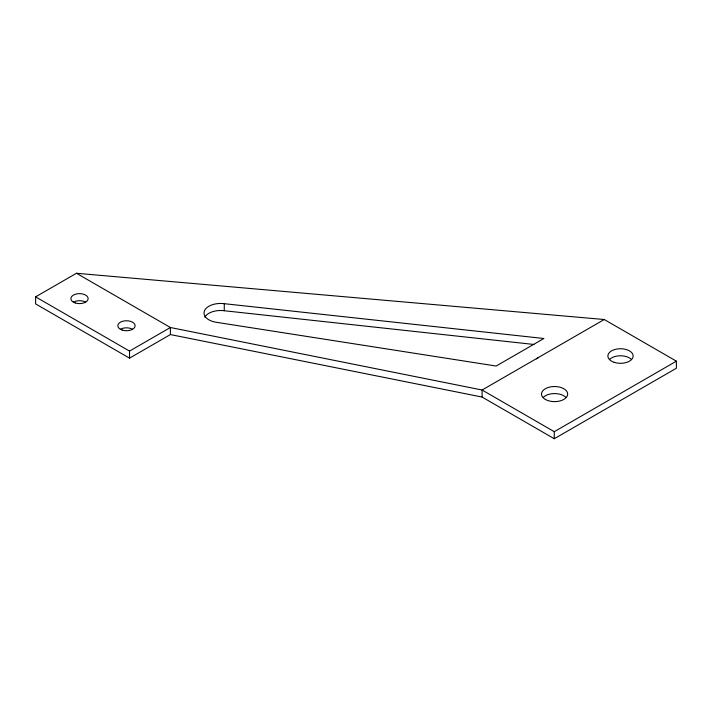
<?xml version="1.0" encoding="UTF-8"?>
<svg xmlns="http://www.w3.org/2000/svg" width="712" height="712" viewBox="0 0 712 712"><rect width="100%" height="100%" fill="white"/><g stroke="black" fill="none" stroke-linecap="round" stroke-linejoin="round"><path stroke-width="1.07" d="M35.6 296.86L35.6 303.908L129.531 358.145L170.391 334.56L482.104 397.065L554.274 438.734L676.4 368.229L676.4 361.171L604.239 319.51L76.46 273.266L35.6 296.86L129.531 351.096L129.531 358.145M204.798 317.169A16.607 9.585 0 0 1 224.271 310.735L224.271 303.686L543.87 338.494L496.157 366.039L216.973 322.385A16.607 9.585 0 0 1 204.424 310.93A16.607 9.585 0 0 1 224.271 303.686M482.104 397.065L482.104 390.016L604.239 319.51M554.274 438.734L554.274 431.686L676.4 361.171M536.439 358.875L538.254 357.602M129.531 351.096L170.391 327.511L482.104 390.016L554.274 431.686M224.271 310.735L533.92 344.457M76.46 273.266L170.391 327.511L170.391 334.56M73.407 302.146A8.633 4.984 0 0 1 85.618 302.146M609.57 359.427A12.629 7.289 0 0 1 631.446 359.427M543.265 397.349A13.074 7.547 0 0 1 565.907 397.349M120.373 329.264A8.633 4.984 0 0 1 132.583 329.264M75.196 302.938A8.633 4.984 0 0 0 88.146 298.622A8.633 4.984 0 0 0 75.196 294.305A8.633 4.984 0 0 0 75.196 302.938M545.339 399.414A13.074 7.547 0 0 0 567.215 396.032A13.074 7.547 0 0 0 551.204 386.785A13.074 7.547 0 0 0 545.339 399.414M122.161 330.057A8.633 4.984 0 0 0 135.111 325.74A8.633 4.984 0 0 0 122.161 321.423A8.633 4.984 0 0 0 122.161 330.057M614.18 362.328A12.629 7.289 0 0 0 633.137 356.018A12.629 7.289 0 0 0 614.198 349.708A12.629 7.289 0 0 0 614.18 362.328"/></g></svg>
